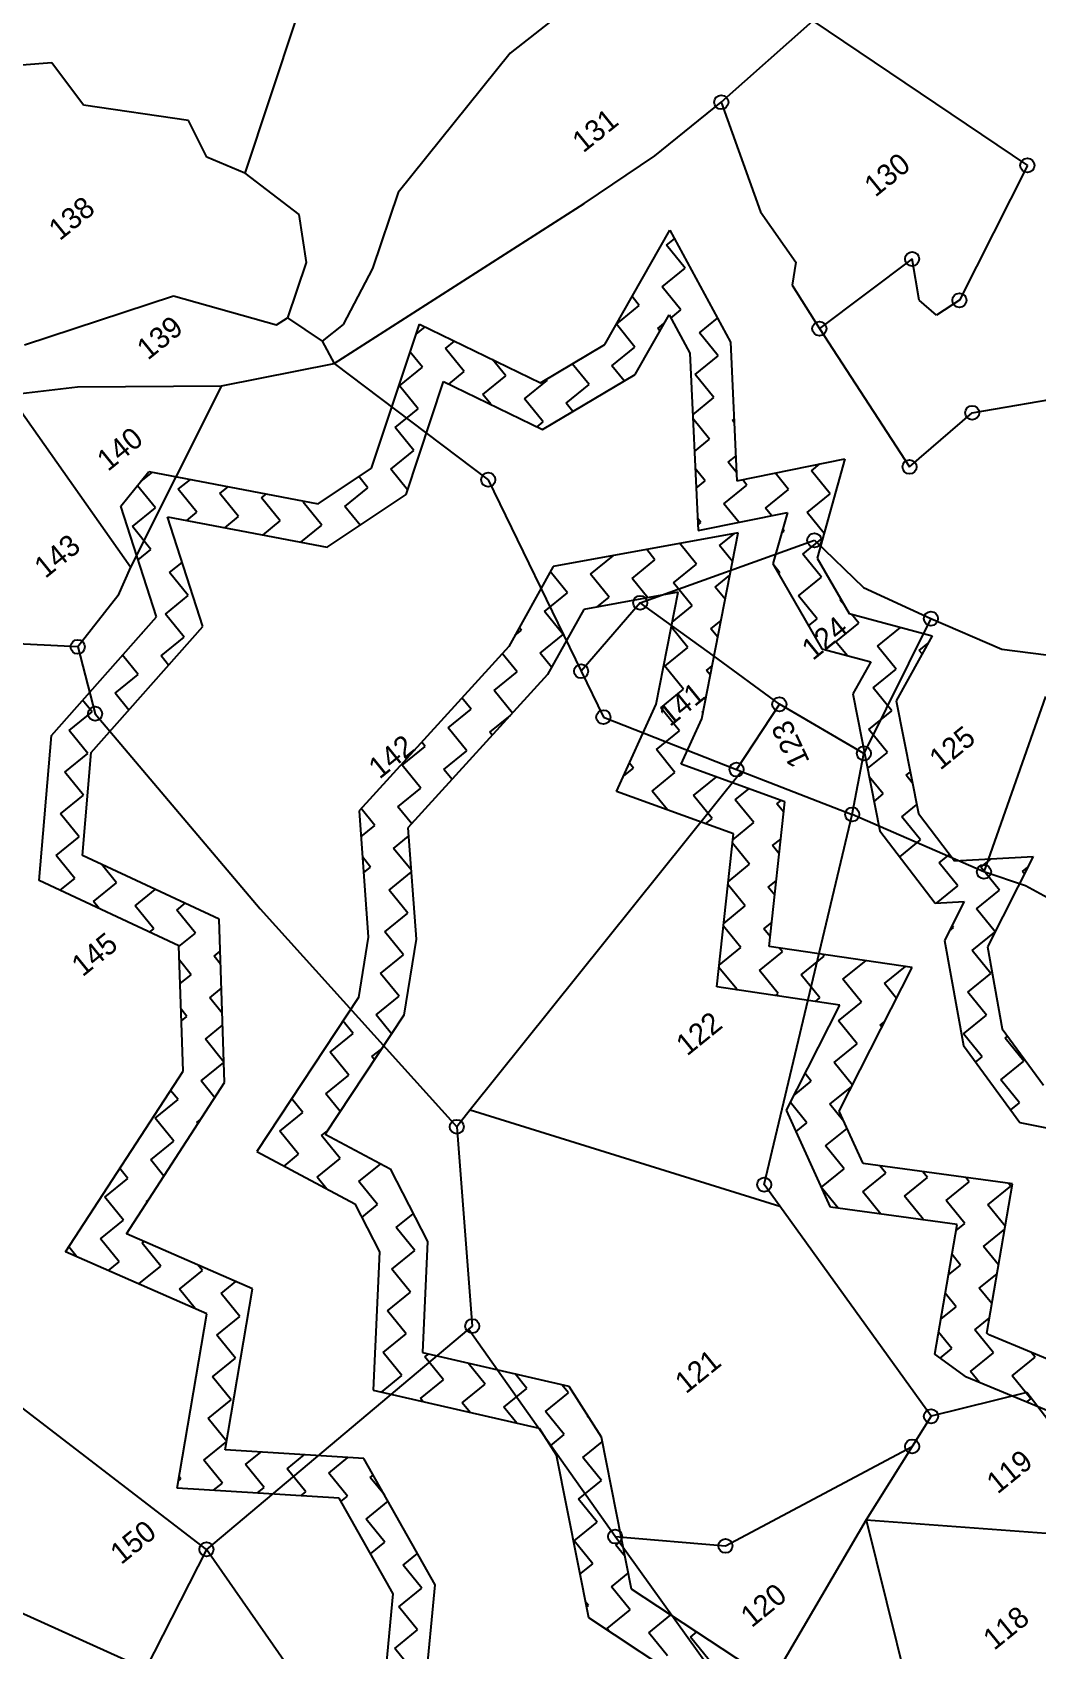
# Model space of a CAD drawing. Header units: metres. Extents: x 309685 to 314009, y 1915455 to 1919798.
# Drawn here: x 312129 to 312480, y 1918088 to 1918654 of the extents above; entities that cross this region are included whole.
import ezdxf

# ---------------------------------------------------------------- set-up
doc = ezdxf.new("R2010")
doc.units = ezdxf.units.M
for name, color, linetype in [('POLY_HATCH', 12, 'Continuous'), ('POLY_PARCEL', 6, 'Continuous'), ('POLY_ROAD', 30, 'Continuous'), ('TEXT_PARCEL', 7, 'Continuous')]:
    doc.layers.add(name, color=color, linetype=linetype)
doc.styles.add('TEXT_MAP', font='')
doc.styles.get('TEXT_MAP').set_extended_font_data('Kruti Dev 050')

msp = doc.modelspace()

# ---------------------------------------------------------------- linework, layer by layer
for centre in [(312370, 1918629.74), (312477.1, 1918607.65), (312436.77, 1918574.91), (312453.31, 1918560.46), (312404.3, 1918550.53), (312457.78, 1918521.09), (312435.86, 1918502.19), (312288.45, 1918497.7), (312402.56, 1918476.49), (312341.63, 1918454.65), (312443.35, 1918449.09), (312144.79, 1918439.23), (312320.93, 1918430.7), (312150.87, 1918415.84), (312328.72, 1918414.63), (312390.3, 1918419.12), (312419.9, 1918401.96), (312375.34, 1918396.3), (312415.82, 1918380.6), (312461.9, 1918360.54), (312277.42, 1918271.32), (312385, 1918251.1), (312282.85, 1918201.6), (312443.39, 1918170.06), (312436.78, 1918159.5), (312332.84, 1918128), (312189.83, 1918123.5), (312371.46, 1918124.74)]:
    msp.add_circle(centre, 2.47)
at = {"layer": 'POLY_HATCH'}
for p, q in [((312329.23, 1918544.96), (312352.02, 1918585.03)), ((312352.02, 1918585.03), (312373.22, 1918545.86)), ((312247.6, 1918501.77), (312264.35, 1918552.07)), ((312264.35, 1918552.07), (312306.73, 1918531.61)), ((312339.85, 1918534.54), (312351.71, 1918555.39)), ((312351.71, 1918555.39), (312359, 1918541.91)), ((312306.73, 1918531.61), (312329.23, 1918544.96)), ((312359, 1918541.91), (312361.87, 1918479.95)), ((312373.22, 1918545.86), (312375.46, 1918497.35)), ((312259.68, 1918492.56), (312272.82, 1918532.01)), ((312272.82, 1918532.01), (312307.43, 1918515.31)), ((312307.43, 1918515.31), (312339.85, 1918534.54)), ((312228.94, 1918489.27), (312247.6, 1918501.77)), ((312375.46, 1918497.35), (312413.25, 1918504.95)), ((312413.25, 1918504.95), (312403.56, 1918470.21)), ((312159.89, 1918488.45), (312169.73, 1918500.6)), ((312169.73, 1918500.6), (312228.94, 1918489.27)), ((312232.04, 1918474.04), (312259.68, 1918492.56)), ((312172.35, 1918449.76), (312159.89, 1918488.45)), ((312188.55, 1918446.38), (312176.19, 1918484.73)), ((312176.19, 1918484.73), (312232.04, 1918474.04)), ((312361.87, 1918479.95), (312393.1, 1918486.23)), ((312393.1, 1918486.23), (312388.08, 1918468.26)), ((312375.89, 1918479.06), (312311.11, 1918467.29)), ((312363.2, 1918414.08), (312375.89, 1918479.06)), ((312311.11, 1918467.29), (312295.61, 1918439.36)), ((312388.08, 1918468.26), (312405.22, 1918438.54)), ((312403.56, 1918470.21), (312414.7, 1918450.88)), ((312354.87, 1918458.31), (312321.85, 1918452.31)), ((312347.23, 1918419.18), (312354.87, 1918458.31)), ((312321.85, 1918452.31), (312309.23, 1918429.58)), ((312414.7, 1918450.88), (312443.77, 1918443.08)), ((312135.61, 1918408.21), (312172.35, 1918449.76)), ((312149.54, 1918402.25), (312188.55, 1918446.38)), ((312295.61, 1918439.36), (312243.23, 1918381.83)), ((312443.77, 1918443.08), (312431.16, 1918420.35)), ((312405.22, 1918438.54), (312422.27, 1918433.96)), ((312422.27, 1918433.96), (312416.03, 1918422.73)), ((312309.23, 1918429.58), (312260.35, 1918375.9)), ((312416.03, 1918422.73), (312425.49, 1918374.81)), ((312333.37, 1918388.64), (312347.23, 1918419.18)), ((312431.16, 1918420.35), (312438.94, 1918380.89)), ((312355.97, 1918398.14), (312363.2, 1918414.08)), ((312131.35, 1918357.45), (312135.61, 1918408.21)), ((312146.52, 1918366.23), (312149.54, 1918402.25)), ((312392.21, 1918384.95), (312355.97, 1918398.14)), ((312374.25, 1918373.77), (312333.37, 1918388.64)), ((312386.73, 1918334.39), (312392.21, 1918384.95)), ((312243.23, 1918381.83), (312246.43, 1918337.67)), ((312438.94, 1918380.89), (312451.63, 1918364.32)), ((312260.35, 1918375.9), (312263.18, 1918336.95)), ((312368.44, 1918320.24), (312374.25, 1918373.77)), ((312425.49, 1918374.81), (312444.85, 1918349.54)), ((312194.25, 1918343.95), (312146.52, 1918366.23)), ((312451.63, 1918364.32), (312479.17, 1918365.87)), ((312479.17, 1918365.87), (312463.13, 1918334.3)), ((312180.18, 1918334.65), (312131.35, 1918357.45)), ((312444.85, 1918349.54), (312455.03, 1918350.11)), ((312455.03, 1918350.11), (312448.12, 1918336.51)), ((312196.18, 1918286.78), (312194.25, 1918343.95)), ((312246.43, 1918337.67), (312243.07, 1918316.61)), ((312263.18, 1918336.95), (312258.95, 1918310.43)), ((312181.66, 1918290.82), (312180.18, 1918334.65)), ((312436.81, 1918327.03), (312386.73, 1918334.39)), ((312448.12, 1918336.51), (312454.71, 1918299.73)), ((312463.13, 1918334.3), (312468.27, 1918305.56)), ((312411.27, 1918276.79), (312436.81, 1918327.03)), ((312411.46, 1918313.92), (312368.44, 1918320.24)), ((312243.07, 1918316.61), (312207.41, 1918262.7)), ((312258.95, 1918310.43), (312231.39, 1918268.76)), ((312392.78, 1918277.19), (312411.46, 1918313.92)), ((312468.27, 1918305.56), (312482.73, 1918285.88)), ((312454.71, 1918299.73), (312474.44, 1918272.88)), ((312140.56, 1918227.56), (312181.66, 1918290.82)), ((312161.85, 1918233.94), (312196.18, 1918286.78)), ((312408.25, 1918243.2), (312392.78, 1918277.19)), ((312419.6, 1918258.47), (312411.27, 1918276.79)), ((312474.44, 1918272.88), (312487.88, 1918270.19)), ((312231.39, 1918268.76), (312254.15, 1918256.59)), ((312207.41, 1918262.7), (312241.71, 1918244.36)), ((312471.92, 1918251.34), (312419.6, 1918258.47)), ((312254.15, 1918256.59), (312267.18, 1918231.22)), ((312462.86, 1918199.18), (312471.92, 1918251.34)), ((312241.71, 1918244.36), (312250.34, 1918227.55)), ((312452.55, 1918237.17), (312408.25, 1918243.2)), ((312444.68, 1918191.8), (312452.55, 1918237.17)), ((312205.98, 1918214.63), (312161.85, 1918233.94)), ((312267.18, 1918231.22), (312265.41, 1918192.32)), ((312189.92, 1918205.96), (312140.56, 1918227.56)), ((312250.34, 1918227.55), (312248.14, 1918179.2)), ((312196.42, 1918158.32), (312205.98, 1918214.63)), ((312179.58, 1918144.96), (312189.92, 1918205.96)), ((312463.95, 1918198.39), (312462.86, 1918199.18)), ((312502.72, 1918182.28), (312463.95, 1918198.39)), ((312265.41, 1918192.32), (312316.64, 1918180.56)), ((312455.75, 1918183.76), (312444.68, 1918191.8)), ((312248.14, 1918179.2), (312306.28, 1918165.85)), ((312316.64, 1918180.56), (312327.96, 1918162.88)), ((312491.2, 1918169.03), (312455.75, 1918183.76)), ((312306.28, 1918165.85), (312312.23, 1918156.55)), ((312327.96, 1918162.88), (312338.5, 1918109.76)), ((312244.96, 1918155.28), (312196.42, 1918158.32)), ((312312.23, 1918156.55), (312323.52, 1918099.7)), ((312269.86, 1918111.05), (312244.96, 1918155.28)), ((312236.26, 1918141.42), (312179.58, 1918144.96)), ((312255.12, 1918107.91), (312236.26, 1918141.42)), ((312264.28, 1918051.63), (312269.86, 1918111.05)), ((312249.63, 1918049.34), (312255.12, 1918107.91)), ((312338.5, 1918109.76), (312379.36, 1918082.77)), ((312323.52, 1918099.7), (312367.31, 1918070.77))]:
    msp.add_line(p, q, dxfattribs=at)
at = {"layer": 'POLY_HATCH', "linetype": 'Continuous'}
for p, q in [((312350.85, 1918579.71), (312353.66, 1918581.99)), ((312357.38, 1918571.67), (312350.85, 1918579.71)), ((312349.34, 1918565.14), (312357.38, 1918571.67)), ((312355.87, 1918557.1), (312349.34, 1918565.14)), ((312333.31, 1918552.13), (312341.3, 1918558.61)), ((312341.3, 1918558.61), (312338.77, 1918561.73)), ((312339.78, 1918544.04), (312333.27, 1918552.06)), ((312347.83, 1918550.57), (312349.94, 1918552.29)), ((312352.34, 1918554.23), (312355.87, 1918557.1)), ((312362.4, 1918549.06), (312368.71, 1918554.18)), ((312263.18, 1918548.56), (312266.33, 1918551.12)), ((312273.46, 1918543.57), (312276.63, 1918546.14)), ((312348.5, 1918549.75), (312347.83, 1918550.57)), ((312368.92, 1918541.02), (312362.4, 1918549.06)), ((312265.42, 1918537.04), (312261.11, 1918542.35)), ((312279.99, 1918535.52), (312273.46, 1918543.57)), ((312331.74, 1918537.51), (312339.78, 1918544.04)), ((312360.88, 1918534.49), (312368.92, 1918541.02)), ((312257.38, 1918530.51), (312265.42, 1918537.04)), ((312274.61, 1918531.15), (312279.99, 1918535.52)), ((312294.56, 1918534.01), (312289.92, 1918539.72)), ((312323.7, 1918530.99), (312317.84, 1918538.2)), ((312336.01, 1918532.26), (312331.74, 1918537.51)), ((312263.91, 1918522.47), (312257.38, 1918530.51)), ((312286.52, 1918527.48), (312294.56, 1918534.01)), ((312301.09, 1918525.97), (312309.13, 1918532.5)), ((312309.13, 1918532.5), (312308.84, 1918532.86)), ((312315.66, 1918524.46), (312323.7, 1918530.99)), ((312367.41, 1918526.45), (312360.88, 1918534.49)), ((312289.3, 1918524.06), (312286.52, 1918527.48)), ((312307.62, 1918517.93), (312301.09, 1918525.97)), ((312318, 1918521.58), (312315.66, 1918524.46)), ((312360, 1918520.43), (312367.41, 1918526.45)), ((312255.87, 1918515.94), (312263.91, 1918522.47)), ((312305.52, 1918516.23), (312307.62, 1918517.93)), ((312365.9, 1918511.88), (312360.06, 1918519.07)), ((312373.94, 1918518.4), (312374.47, 1918518.83)), ((312374.52, 1918517.69), (312373.94, 1918518.4)), ((312262.39, 1918507.9), (312255.87, 1918515.94)), ((312254.35, 1918501.37), (312262.39, 1918507.9)), ((312360.59, 1918507.57), (312365.9, 1918511.88)), ((312260.21, 1918494.15), (312254.35, 1918501.37)), ((312364.39, 1918497.31), (312360.87, 1918501.64)), ((312372.43, 1918503.83), (312375.06, 1918505.97)), ((312375.33, 1918500.26), (312372.43, 1918503.83)), ((312401.57, 1918500.81), (312404.5, 1918503.19)), ((312171.95, 1918487.84), (312165.66, 1918495.58)), ((312166.82, 1918497.01), (312170.95, 1918500.37)), ((312179.99, 1918494.36), (312184.25, 1918497.82)), ((312194.56, 1918492.85), (312197.55, 1918495.28)), ((312246.31, 1918494.84), (312243.12, 1918498.77)), ((312361.19, 1918494.71), (312364.39, 1918497.31)), ((312370.91, 1918489.26), (312378.96, 1918495.79)), ((312378.96, 1918495.79), (312377.38, 1918497.74)), ((312393.53, 1918494.28), (312388.85, 1918500.04)), ((312408.1, 1918492.77), (312401.57, 1918500.81)), ((312186.52, 1918486.32), (312179.99, 1918494.36)), ((312201.09, 1918484.81), (312194.56, 1918492.85)), ((312209.13, 1918491.34), (312210.85, 1918492.73)), ((312215.66, 1918483.3), (312209.13, 1918491.34)), ((312223.7, 1918489.82), (312224.15, 1918490.19)), ((312230.23, 1918481.78), (312223.7, 1918489.82)), ((312238.27, 1918488.31), (312246.31, 1918494.84)), ((312385.48, 1918487.75), (312393.53, 1918494.28)), ((312400.05, 1918486.24), (312408.1, 1918492.77)), ((312163.91, 1918481.31), (312171.95, 1918487.84)), ((312182.96, 1918483.43), (312186.52, 1918486.32)), ((312196.26, 1918480.89), (312201.09, 1918484.81)), ((312243.58, 1918481.77), (312238.27, 1918488.31)), ((312362.87, 1918482.74), (312361.67, 1918484.21)), ((312376.14, 1918482.82), (312370.91, 1918489.26)), ((312387.61, 1918485.13), (312385.48, 1918487.75)), ((312405.99, 1918478.93), (312400.05, 1918486.24)), ((312170.43, 1918473.26), (312163.91, 1918481.31)), ((312209.56, 1918478.34), (312215.66, 1918483.3)), ((312222.85, 1918475.8), (312230.23, 1918481.78)), ((312361.78, 1918481.85), (312362.87, 1918482.74)), ((312369.4, 1918474.69), (312374.45, 1918478.79)), ((312391.06, 1918478.94), (312392.01, 1918479.71)), ((312392.01, 1918479.71), (312391.47, 1918480.38)), ((312165.95, 1918469.63), (312170.43, 1918473.26)), ((312346.79, 1918469.68), (312343.89, 1918473.24)), ((312361.36, 1918468.17), (312355.52, 1918475.36)), ((312373.95, 1918469.1), (312369.4, 1918474.69)), ((312398.54, 1918471.67), (312405.55, 1918477.36)), ((312176.96, 1918465.22), (312181.33, 1918468.77)), ((312324.18, 1918464.66), (312332.11, 1918471.1)), ((312338.75, 1918463.15), (312346.79, 1918469.68)), ((312353.32, 1918461.64), (312361.36, 1918468.17)), ((312390.5, 1918465.14), (312388.38, 1918467.76)), ((312405.07, 1918463.63), (312398.54, 1918471.67)), ((312183.49, 1918457.18), (312176.96, 1918465.22)), ((312316.14, 1918458.13), (312310.13, 1918465.53)), ((312330.71, 1918456.62), (312324.18, 1918464.66)), ((312344.24, 1918456.38), (312338.75, 1918463.15)), ((312359.85, 1918453.6), (312353.32, 1918461.64)), ((312367.89, 1918460.12), (312373, 1918464.28)), ((312390.08, 1918464.8), (312390.5, 1918465.14)), ((312397.03, 1918457.1), (312405.07, 1918463.63)), ((312175.45, 1918450.65), (312183.49, 1918457.18)), ((312308.09, 1918451.61), (312316.14, 1918458.13)), ((312326.42, 1918453.14), (312330.71, 1918456.62)), ((312371.36, 1918455.85), (312367.89, 1918460.12)), ((312403.56, 1918449.06), (312397.03, 1918457.1)), ((312411.6, 1918455.58), (312411.87, 1918455.8)), ((312181.98, 1918442.61), (312175.45, 1918450.65)), ((312314.62, 1918443.56), (312308.09, 1918451.61)), ((312352.84, 1918447.9), (312359.85, 1918453.6)), ((312412.96, 1918453.91), (312411.6, 1918455.58)), ((312418.13, 1918447.54), (312415.61, 1918450.64)), ((312297.74, 1918443.2), (312300.05, 1918445.08)), ((312300.05, 1918445.08), (312299.3, 1918446.01)), ((312358.33, 1918439.03), (312352.5, 1918446.21)), ((312366.37, 1918445.55), (312369.91, 1918448.42)), ((312368.77, 1918442.6), (312366.37, 1918445.55)), ((312400.56, 1918446.62), (312403.56, 1918449.06)), ((312410.09, 1918441.01), (312418.13, 1918447.54)), ((312424.66, 1918439.5), (312432.7, 1918446.03)), ((312432.7, 1918446.03), (312432.67, 1918446.06)), ((312167.27, 1918444.01), (312167.41, 1918444.12)), ((312167.41, 1918444.12), (312167.39, 1918444.15)), ((312173.94, 1918436.08), (312181.98, 1918442.61)), ((312306.58, 1918437.04), (312314.62, 1918443.56)), ((312350.29, 1918432.5), (312358.33, 1918439.03)), ((312414.01, 1918436.18), (312410.09, 1918441.01)), ((312431.18, 1918431.46), (312424.66, 1918439.5)), ((312439.23, 1918437.99), (312442.36, 1918440.53)), ((312165.89, 1918429.55), (312160.43, 1918436.28)), ((312176.58, 1918432.83), (312173.94, 1918436.08)), ((312298.54, 1918430.51), (312293.36, 1918436.89)), ((312310.61, 1918432.07), (312306.58, 1918437.04)), ((312440.25, 1918436.73), (312439.23, 1918437.99)), ((312157.85, 1918423.03), (312165.89, 1918429.55)), ((312290.5, 1918423.98), (312298.54, 1918430.51)), ((312356.82, 1918424.46), (312350.29, 1918432.5)), ((312364.86, 1918430.98), (312366.81, 1918432.57)), ((312366.18, 1918429.36), (312364.86, 1918430.98)), ((312423.14, 1918424.93), (312431.18, 1918431.46)), ((312162.67, 1918417.1), (312157.85, 1918423.03)), ((312296.92, 1918416.07), (312290.5, 1918423.98)), ((312348.78, 1918417.93), (312356.82, 1918424.46)), ((312429.67, 1918416.89), (312423.14, 1918424.93)), ((312141.77, 1918409.97), (312149.81, 1918416.5)), ((312149.81, 1918416.5), (312146.52, 1918420.55)), ((312274.41, 1918410.92), (312282.46, 1918417.45)), ((312282.46, 1918417.45), (312279.25, 1918421.4)), ((312355.31, 1918409.88), (312348.78, 1918417.93)), ((312363.35, 1918416.41), (312363.71, 1918416.71)), ((312363.6, 1918416.11), (312363.35, 1918416.41)), ((312421.63, 1918410.36), (312429.67, 1918416.89)), ((312280.94, 1918402.88), (312274.41, 1918410.92)), ((312288.98, 1918409.41), (312296.18, 1918415.25)), ((312428.16, 1918402.32), (312421.63, 1918410.36)), ((312148.3, 1918401.93), (312141.77, 1918409.97)), ((312266.37, 1918404.39), (312265.15, 1918405.9)), ((312289.87, 1918408.32), (312288.98, 1918409.41)), ((312347.27, 1918403.36), (312355.31, 1918409.88)), ((312140.26, 1918395.4), (312148.3, 1918401.93)), ((312258.33, 1918397.86), (312266.37, 1918404.39)), ((312272.9, 1918396.35), (312280.94, 1918402.88)), ((312353.79, 1918395.31), (312347.27, 1918403.36)), ((312421.18, 1918396.65), (312428.16, 1918402.32)), ((312146.79, 1918387.36), (312140.26, 1918395.4)), ((312264.86, 1918389.82), (312258.33, 1918397.86)), ((312275.76, 1918392.83), (312272.9, 1918396.35)), ((312335.84, 1918394.08), (312339.22, 1918396.83)), ((312339.22, 1918396.83), (312337.85, 1918398.52)), ((312345.75, 1918388.79), (312353.79, 1918395.31)), ((312360.32, 1918387.27), (312368.22, 1918393.68)), ((312426.64, 1918387.75), (312421.74, 1918393.79)), ((312434.69, 1918394.28), (312436.08, 1918395.41)), ((312436.82, 1918391.65), (312434.69, 1918394.28)), ((312256.82, 1918383.29), (312264.86, 1918389.82)), ((312351.11, 1918382.19), (312345.75, 1918388.79)), ((312374.89, 1918385.76), (312379.57, 1918389.55)), ((312423.45, 1918385.15), (312426.64, 1918387.75)), ((312138.74, 1918380.83), (312146.79, 1918387.36)), ((312248.78, 1918376.77), (312243.99, 1918382.67)), ((312261.66, 1918377.33), (312256.82, 1918383.29)), ((312366.85, 1918379.23), (312360.32, 1918387.27)), ((312381.42, 1918377.72), (312374.89, 1918385.76)), ((312389.46, 1918384.25), (312390.91, 1918385.43)), ((312391.82, 1918381.34), (312389.46, 1918384.25)), ((312433.17, 1918379.71), (312438.35, 1918383.91)), ((312145.27, 1918372.79), (312138.74, 1918380.83)), ((312243.88, 1918372.79), (312248.78, 1918376.77)), ((312364.49, 1918377.32), (312366.85, 1918379.23)), ((312374.02, 1918371.71), (312381.42, 1918377.72)), ((312439.7, 1918371.67), (312433.17, 1918379.71)), ((312137.23, 1918366.26), (312145.27, 1918372.79)), ((312255.31, 1918368.72), (312260.57, 1918372.99)), ((312387.95, 1918369.68), (312390.81, 1918372)), ((312432.42, 1918365.76), (312439.7, 1918371.67)), ((312143.76, 1918358.22), (312137.23, 1918366.26)), ((312247.26, 1918362.2), (312244.39, 1918365.73)), ((312261.42, 1918361.19), (312255.31, 1918368.72)), ((312379.91, 1918363.15), (312373.9, 1918370.55)), ((312390.25, 1918366.85), (312387.95, 1918369.68)), ((312446.23, 1918363.62), (312449.89, 1918366.6)), ((312158.33, 1918356.7), (312153.08, 1918363.17)), ((312244.8, 1918360.19), (312247.26, 1918362.2)), ((312253.79, 1918354.15), (312261.48, 1918360.4)), ((312372.44, 1918357.08), (312379.91, 1918363.15)), ((312452.76, 1918355.58), (312446.23, 1918363.62)), ((312460.8, 1918362.11), (312464.41, 1918365.04)), ((312467.33, 1918354.07), (312460.8, 1918362.11)), ((312475.37, 1918360.6), (312477.29, 1918362.15)), ((312476.06, 1918359.75), (312475.37, 1918360.6)), ((312138.63, 1918354.05), (312143.76, 1918358.22)), ((312150.29, 1918350.17), (312158.33, 1918356.7)), ((312164.86, 1918348.66), (312171.9, 1918354.38)), ((312260.32, 1918346.11), (312253.79, 1918354.15)), ((312378.4, 1918348.58), (312372.33, 1918356.05)), ((312386.44, 1918355.11), (312389.22, 1918357.37)), ((312388.68, 1918352.35), (312386.44, 1918355.11)), ((312445.35, 1918349.57), (312452.76, 1918355.58)), ((312459.29, 1918347.54), (312467.33, 1918354.07)), ((312152.34, 1918347.65), (312150.29, 1918350.17)), ((312171.39, 1918340.62), (312164.86, 1918348.66)), ((312179.43, 1918347.15), (312182.34, 1918349.51)), ((312370.85, 1918342.45), (312378.4, 1918348.58)), ((312185.96, 1918339.11), (312179.43, 1918347.15)), ((312245.75, 1918347.63), (312245.7, 1918347.68)), ((312245.71, 1918347.59), (312245.75, 1918347.63)), ((312252.28, 1918339.58), (312260.32, 1918346.11)), ((312384.92, 1918340.54), (312387.63, 1918342.74)), ((312465.79, 1918339.53), (312459.29, 1918347.54)), ((312169.93, 1918339.43), (312171.39, 1918340.62)), ((312180.18, 1918334.42), (312185.96, 1918339.11)), ((312258.81, 1918331.54), (312252.28, 1918339.58)), ((312376.88, 1918334.01), (312370.75, 1918341.56)), ((312387.1, 1918337.85), (312384.92, 1918340.54)), ((312449.82, 1918339.86), (312451.25, 1918341.01)), ((312451.25, 1918341.01), (312450.73, 1918341.65)), ((312457.77, 1918332.97), (312465.74, 1918339.44)), ((312192.49, 1918331.07), (312194.62, 1918332.8)), ((312250.77, 1918325.01), (312258.81, 1918331.54)), ((312369.26, 1918327.82), (312376.88, 1918334.01)), ((312383.41, 1918325.97), (312391.45, 1918332.49)), ((312391.45, 1918332.49), (312390.34, 1918333.86)), ((312406.02, 1918330.98), (312405.49, 1918331.63)), ((312464.3, 1918324.93), (312457.77, 1918332.97)), ((312184.44, 1918324.54), (312180.35, 1918329.58)), ((312194.78, 1918328.24), (312192.49, 1918331.07)), ((312375.37, 1918319.44), (312369.18, 1918327.06)), ((312389.94, 1918317.92), (312383.41, 1918325.97)), ((312397.98, 1918324.45), (312406.02, 1918330.98)), ((312412.55, 1918322.94), (312420.54, 1918329.42)), ((312427.12, 1918321.43), (312434.45, 1918327.38)), ((312180.62, 1918321.43), (312184.44, 1918324.54)), ((312257.29, 1918316.97), (312250.77, 1918325.01)), ((312404.51, 1918316.41), (312397.98, 1918324.45)), ((312419.08, 1918314.9), (312412.55, 1918322.94)), ((312431.33, 1918316.25), (312427.12, 1918321.43)), ((312456.26, 1918318.4), (312464.3, 1918324.93)), ((312190.97, 1918316.5), (312195.06, 1918319.82)), ((312195.36, 1918311.09), (312190.97, 1918316.5)), ((312249.25, 1918310.44), (312257.29, 1918316.97)), ((312375.15, 1918319.26), (312375.37, 1918319.44)), ((312389.06, 1918317.21), (312389.94, 1918317.92)), ((312402.98, 1918315.17), (312404.51, 1918316.41)), ((312411.04, 1918308.37), (312419.08, 1918314.9)), ((312462.79, 1918310.36), (312456.26, 1918318.4)), ((312182.93, 1918309.97), (312180.93, 1918312.44)), ((312181.06, 1918308.45), (312182.93, 1918309.97)), ((312254.6, 1918303.86), (312249.25, 1918310.44)), ((312454.75, 1918303.83), (312462.79, 1918310.36)), ((312189.46, 1918301.93), (312195.5, 1918306.83)), ((312233.17, 1918297.39), (312241.21, 1918303.91)), ((312241.21, 1918303.91), (312237.61, 1918308.36)), ((312417.57, 1918300.33), (312411.04, 1918308.37)), ((312425.61, 1918306.86), (312427.22, 1918308.17)), ((312426.19, 1918306.14), (312425.61, 1918306.86)), ((312461.28, 1918295.79), (312454.75, 1918303.83)), ((312469.32, 1918302.32), (312470.15, 1918303)), ((312195.94, 1918293.95), (312189.46, 1918301.93)), ((312239.7, 1918289.34), (312233.17, 1918297.39)), ((312247.74, 1918295.87), (312251.15, 1918298.64)), ((312409.53, 1918293.8), (312417.57, 1918300.33)), ((312475.85, 1918294.28), (312469.32, 1918302.32)), ((312187.95, 1918287.36), (312195.94, 1918293.84)), ((312248.61, 1918294.8), (312247.74, 1918295.87)), ((312415.91, 1918285.93), (312409.53, 1918293.8)), ((312458.98, 1918293.92), (312461.28, 1918295.79)), ((312467.81, 1918287.75), (312475.85, 1918294.28)), ((312192.73, 1918281.47), (312187.95, 1918287.36)), ((312231.66, 1918282.82), (312239.7, 1918289.34)), ((312395.4, 1918282.33), (312401.48, 1918287.27)), ((312401.48, 1918287.27), (312399.29, 1918289.98)), ((312474.33, 1918279.71), (312467.81, 1918287.75)), ((312171.86, 1918274.3), (312179.9, 1918280.83)), ((312179.9, 1918280.83), (312177.27, 1918284.07)), ((312223.62, 1918276.29), (312219.64, 1918281.19)), ((312236.63, 1918276.69), (312231.66, 1918282.82)), ((312408.01, 1918279.23), (312415.67, 1918285.44)), ((312215.57, 1918269.76), (312223.62, 1918276.29)), ((312399.97, 1918272.7), (312394.15, 1918279.87)), ((312412.89, 1918273.22), (312408.01, 1918279.23)), ((312471.26, 1918277.21), (312474.33, 1918279.71)), ((312178.39, 1918266.26), (312171.86, 1918274.3)), ((312186.43, 1918272.78), (312187.81, 1918273.9)), ((312186.8, 1918272.34), (312186.43, 1918272.78)), ((312222.1, 1918261.72), (312215.57, 1918269.76)), ((312230.14, 1918268.25), (312232.1, 1918269.83)), ((312396.21, 1918269.65), (312399.97, 1918272.7)), ((312406.5, 1918264.66), (312414.01, 1918270.76)), ((312170.35, 1918259.73), (312178.39, 1918266.26)), ((312236.67, 1918260.2), (312230.14, 1918268.25)), ((312413.03, 1918256.62), (312406.5, 1918264.66)), ((312174.93, 1918254.08), (312170.35, 1918259.73)), ((312217, 1918257.57), (312222.1, 1918261.72)), ((312228.63, 1918253.68), (312236.67, 1918260.2)), ((312243.2, 1918252.16), (312250.84, 1918258.36)), ((312427.6, 1918255.11), (312425.52, 1918257.66)), ((312154.27, 1918246.67), (312162.31, 1918253.2)), ((312162.31, 1918253.2), (312159.48, 1918256.69)), ((312231.96, 1918249.57), (312228.63, 1918253.68)), ((312249.73, 1918244.12), (312243.2, 1918252.16)), ((312405.08, 1918250.17), (312413.03, 1918256.62)), ((312419.56, 1918248.58), (312427.6, 1918255.11)), ((312434.13, 1918247.06), (312442.17, 1918253.59)), ((312442.17, 1918253.59), (312440.52, 1918255.62)), ((312448.7, 1918245.55), (312456.74, 1918252.08)), ((312456.74, 1918252.08), (312455.52, 1918253.58)), ((312160.8, 1918238.63), (312154.27, 1918246.67)), ((312410.86, 1918242.85), (312405.28, 1918249.72)), ((312425.86, 1918240.81), (312419.56, 1918248.58)), ((312440.65, 1918239.02), (312434.13, 1918247.06)), ((312463.27, 1918244.04), (312471.31, 1918250.57)), ((312471.31, 1918250.57), (312470.52, 1918251.53)), ((312168.84, 1918245.16), (312169.47, 1918245.67)), ((312169, 1918244.95), (312168.84, 1918245.16)), ((312244.16, 1918239.6), (312249.73, 1918244.12)), ((312256.26, 1918236.08), (312262.2, 1918240.91)), ((312455.23, 1918237.51), (312448.7, 1918245.55)), ((312469.35, 1918236.54), (312463.27, 1918244.04)), ((312152.75, 1918232.1), (312160.8, 1918238.63)), ((312262.79, 1918228.04), (312256.26, 1918236.08)), ((312440.41, 1918238.82), (312440.65, 1918239.02)), ((312452.18, 1918235.04), (312455.23, 1918237.51)), ((312461.75, 1918229.47), (312469.17, 1918235.49)), ((312159.28, 1918224.06), (312152.75, 1918232.1)), ((312167.32, 1918230.59), (312168.09, 1918231.21)), ((312173.85, 1918222.55), (312167.32, 1918230.59)), ((312467, 1918223), (312461.75, 1918229.47)), ((312144.49, 1918225.84), (312141.69, 1918229.3)), ((312155.53, 1918221.01), (312159.28, 1918224.06)), ((312254.75, 1918221.51), (312262.79, 1918228.04)), ((312453.71, 1918222.94), (312450.72, 1918226.62)), ((312166.21, 1918216.34), (312173.85, 1918222.55)), ((312180.38, 1918214.5), (312188.42, 1918221.03)), ((312188.42, 1918221.03), (312186.81, 1918223.02)), ((312261.27, 1918213.47), (312254.75, 1918221.51)), ((312449.49, 1918219.51), (312453.71, 1918222.94)), ((312460.24, 1918214.9), (312466.47, 1918219.95)), ((312185.88, 1918207.73), (312180.38, 1918214.5)), ((312194.95, 1918212.99), (312200.13, 1918217.19)), ((312201.48, 1918204.95), (312194.95, 1918212.99)), ((312253.23, 1918206.94), (312261.27, 1918213.47)), ((312452.2, 1918208.37), (312448.37, 1918213.08)), ((312464.65, 1918209.47), (312460.24, 1918214.9)), ((312259.76, 1918198.9), (312253.23, 1918206.94)), ((312446.79, 1918203.98), (312452.2, 1918208.37)), ((312193.44, 1918198.42), (312201.48, 1918204.95)), ((312458.73, 1918200.33), (312463.77, 1918204.42)), ((312199.97, 1918190.38), (312193.44, 1918198.42)), ((312251.72, 1918192.37), (312259.76, 1918198.9)), ((312450.69, 1918193.8), (312446.02, 1918199.54)), ((312465.26, 1918192.29), (312458.73, 1918200.33)), ((312191.93, 1918183.85), (312199.97, 1918190.38)), ((312258.25, 1918184.33), (312251.72, 1918192.37)), ((312266.29, 1918190.86), (312267.5, 1918191.84)), ((312272.82, 1918182.81), (312266.29, 1918190.86)), ((312446.55, 1918190.44), (312450.69, 1918193.8)), ((312457.21, 1918185.76), (312465.26, 1918192.29)), ((312471.78, 1918184.24), (312479.83, 1918190.77)), ((312479.83, 1918190.77), (312478.57, 1918192.31)), ((312251.1, 1918178.52), (312258.25, 1918184.33)), ((312287.39, 1918181.3), (312281.43, 1918188.65)), ((312301.96, 1918179.79), (312297.82, 1918184.88)), ((312460.4, 1918181.83), (312457.21, 1918185.76)), ((312478.31, 1918176.2), (312471.78, 1918184.24)), ((312198.45, 1918175.81), (312191.93, 1918183.85)), ((312264.78, 1918176.29), (312272.82, 1918182.81)), ((312279.35, 1918174.77), (312287.39, 1918181.3)), ((312293.92, 1918173.26), (312301.96, 1918179.79)), ((312316.53, 1918178.28), (312314.22, 1918181.11)), ((312190.41, 1918169.28), (312198.45, 1918175.81)), ((312265.68, 1918175.17), (312264.78, 1918176.29)), ((312282.08, 1918171.41), (312279.35, 1918174.77)), ((312298.48, 1918167.64), (312293.92, 1918173.26)), ((312308.49, 1918171.75), (312316.53, 1918178.28)), ((312476.83, 1918175), (312478.31, 1918176.2)), ((312196.92, 1918161.26), (312190.41, 1918169.28)), ((312315.02, 1918163.71), (312308.49, 1918171.75)), ((312323.06, 1918170.23), (312323.18, 1918170.34)), ((312323.98, 1918169.1), (312323.06, 1918170.23)), ((312310.17, 1918159.77), (312315.02, 1918163.71)), ((312188.9, 1918154.71), (312196.92, 1918161.22)), ((312203.47, 1918153.2), (312208.82, 1918157.54)), ((312218.04, 1918151.68), (312224.08, 1918156.59)), ((312321.54, 1918155.66), (312328.3, 1918161.15)), ((312195.43, 1918146.67), (312188.9, 1918154.71)), ((312210, 1918145.16), (312203.47, 1918153.2)), ((312224.57, 1918143.64), (312218.04, 1918151.68)), ((312232.61, 1918150.17), (312239.33, 1918155.63)), ((312239.14, 1918142.13), (312232.61, 1918150.17)), ((312328.07, 1918147.62), (312321.54, 1918155.66)), ((312180, 1918147.49), (312180.86, 1918148.18)), ((312180.86, 1918148.18), (312180.25, 1918148.93)), ((312192.34, 1918144.16), (312195.43, 1918146.67)), ((312207.6, 1918143.21), (312210, 1918145.16)), ((312247.18, 1918148.66), (312248.21, 1918149.5)), ((312252.09, 1918142.61), (312247.18, 1918148.66)), ((312320.03, 1918141.09), (312328.07, 1918147.62)), ((312222.86, 1918142.25), (312224.57, 1918143.64)), ((312236.89, 1918140.3), (312239.14, 1918142.13)), ((312245.67, 1918134.09), (312253.37, 1918140.34)), ((312326.56, 1918133.05), (312320.03, 1918141.09)), ((312252.2, 1918126.05), (312245.67, 1918134.09)), ((312318.52, 1918126.52), (312326.56, 1918133.05)), ((312247.2, 1918121.99), (312252.2, 1918126.05)), ((312258.72, 1918118.01), (312263.68, 1918122.03)), ((312325.05, 1918118.48), (312318.52, 1918126.52)), ((312333.09, 1918125.01), (312335.14, 1918126.68)), ((312336.24, 1918121.12), (312333.09, 1918125.01)), ((312265.25, 1918109.96), (312258.72, 1918118.01)), ((312320.52, 1918114.8), (312325.05, 1918118.48)), ((312331.57, 1918110.44), (312337.42, 1918115.19)), ((312257.21, 1918103.43), (312265.25, 1918109.96)), ((312323.53, 1918103.91), (312322.4, 1918105.3)), ((312338.1, 1918102.4), (312331.57, 1918110.44)), ((312263.74, 1918095.39), (312257.21, 1918103.43)), ((312322.8, 1918103.31), (312323.53, 1918103.91)), ((312330.06, 1918095.87), (312338.1, 1918102.4)), ((312344.63, 1918094.36), (312352.34, 1918100.62)), ((312255.7, 1918088.86), (312263.74, 1918095.39)), ((312330.93, 1918094.8), (312330.06, 1918095.87)), ((312351.16, 1918086.32), (312344.63, 1918094.36)), ((312359.2, 1918092.84), (312361.4, 1918094.63)), ((312262.23, 1918080.82), (312255.7, 1918088.86)), ((312365.73, 1918084.8), (312359.2, 1918092.84))]:
    msp.add_line(p, q, dxfattribs=at)
at = {"layer": 'POLY_PARCEL'}
for p, q in [((312314.99, 1918661.72), (312296.1, 1918646.86)), ((312221.14, 1918658.65), (312203.32, 1918604.95)), ((312370, 1918629.74), (312402.05, 1918658.21)), ((312402.05, 1918658.21), (312477.1, 1918607.65)), ((312135.72, 1918643.51), (312113.4, 1918641.8)), ((312146.86, 1918628.73), (312135.72, 1918643.51)), ((312296.1, 1918646.86), (312256.96, 1918598.21)), ((312183.5, 1918623.38), (312146.86, 1918628.73)), ((312346.7, 1918610.99), (312370, 1918629.74)), ((312370, 1918629.74), (312383.75, 1918591.4)), ((312189.95, 1918610.5), (312183.5, 1918623.38)), ((312203.32, 1918604.95), (312189.95, 1918610.5)), ((312322.05, 1918594.28), (312346.7, 1918610.99)), ((312203.32, 1918604.95), (312222.14, 1918590.43)), ((312477.1, 1918607.65), (312453.31, 1918560.46)), ((312256.96, 1918598.21), (312247.99, 1918571.53)), ((312234.51, 1918538.35), (312322.05, 1918594.28)), ((312383.75, 1918591.4), (312396.12, 1918573.84)), ((312222.14, 1918590.43), (312224.71, 1918573.63)), ((312436.77, 1918574.91), (312404.3, 1918550.53)), ((312439.24, 1918560.49), (312436.77, 1918574.91)), ((312224.71, 1918573.63), (312218.25, 1918554.34)), ((312247.99, 1918571.53), (312237.67, 1918551.96)), ((312396.12, 1918573.84), (312394.83, 1918565.7)), ((312394.83, 1918565.7), (312404.3, 1918550.53)), ((312126.2, 1918544.87), (312178.36, 1918562.02)), ((312178.36, 1918562.02), (312214.29, 1918551.82)), ((312445.32, 1918555.27), (312439.24, 1918560.49)), ((312453.31, 1918560.46), (312445.32, 1918555.27)), ((312214.29, 1918551.82), (312218.25, 1918554.34)), ((312218.25, 1918554.34), (312230.36, 1918546.18)), ((312237.67, 1918551.96), (312230.36, 1918546.18)), ((312230.36, 1918546.18), (312234.51, 1918538.35)), ((312404.3, 1918550.53), (312435.86, 1918502.19)), ((312195.16, 1918530.53), (312234.51, 1918538.35)), ((312234.51, 1918538.35), (312288.45, 1918497.7)), ((312122.89, 1918527.56), (312144.76, 1918530.14)), ((312144.76, 1918530.14), (312195.16, 1918530.53)), ((312195.16, 1918530.53), (312163.22, 1918467.08)), ((312163.22, 1918467.08), (312121.99, 1918525.72)), ((312457.78, 1918521.09), (312497.16, 1918527.83)), ((312435.86, 1918502.19), (312457.78, 1918521.09)), ((312288.45, 1918497.7), (312320.93, 1918430.7)), ((312341.63, 1918454.65), (312402.56, 1918476.49)), ((312402.56, 1918476.49), (312419.79, 1918459.99)), ((312163.22, 1918467.08), (312158.87, 1918457.1)), ((312158.87, 1918457.1), (312144.79, 1918439.23)), ((312419.79, 1918459.99), (312443.35, 1918449.09)), ((312341.63, 1918454.65), (312320.93, 1918430.7)), ((312367.13, 1918436.23), (312341.63, 1918454.65)), ((312443.35, 1918449.09), (312419.9, 1918401.96)), ((312443.35, 1918449.09), (312468.12, 1918438.43)), ((312144.79, 1918439.23), (312118.86, 1918440.5)), ((312144.79, 1918439.23), (312150.87, 1918415.84)), ((312390.3, 1918419.12), (312367.13, 1918436.23)), ((312468.12, 1918438.43), (312489.12, 1918435.74)), ((312320.93, 1918430.7), (312328.72, 1918414.63)), ((312483.48, 1918421.89), (312461.9, 1918360.54)), ((312390.3, 1918419.12), (312375.34, 1918396.3)), ((312419.9, 1918401.96), (312390.3, 1918419.12)), ((312150.87, 1918415.84), (312208.59, 1918347.59)), ((312328.72, 1918414.63), (312375.34, 1918396.3)), ((312415.82, 1918380.6), (312419.9, 1918401.96)), ((312377.08, 1918395.62), (312282.13, 1918277.21)), ((312375.34, 1918396.3), (312377.08, 1918395.62)), ((312377.08, 1918395.62), (312415.82, 1918380.6)), ((312385, 1918251.1), (312415.82, 1918380.6)), ((312461.9, 1918360.54), (312415.82, 1918380.6)), ((312476.49, 1918355.64), (312461.9, 1918360.54)), ((312495.17, 1918345.4), (312476.49, 1918355.64)), ((312208.59, 1918347.59), (312277.42, 1918271.32)), ((312282.13, 1918277.21), (312277.42, 1918271.32)), ((312282.13, 1918277.21), (312390.43, 1918243.57)), ((312277.42, 1918271.32), (312282.85, 1918201.6)), ((312390.43, 1918243.57), (312385, 1918251.1)), ((312443.39, 1918170.06), (312390.43, 1918243.57)), ((312282.85, 1918201.6), (312281.57, 1918200.53)), ((312281.57, 1918200.53), (312189.83, 1918123.5)), ((312332.84, 1918128), (312281.57, 1918200.53)), ((312189.83, 1918123.5), (312114.18, 1918181.62)), ((312476.91, 1918178.37), (312443.39, 1918170.06)), ((312508.33, 1918137.29), (312476.91, 1918178.37)), ((312443.39, 1918170.06), (312436.78, 1918159.5)), ((312371.46, 1918124.74), (312436.78, 1918159.5)), ((312436.78, 1918159.5), (312420.71, 1918133.83)), ((312420.71, 1918133.83), (312378.22, 1918061.4)), ((312420.71, 1918133.83), (312506.21, 1918127.47)), ((312420.71, 1918133.83), (312434.9, 1918076.46)), ((312332.84, 1918128), (312371.46, 1918124.74)), ((312375.22, 1918068.96), (312332.84, 1918128)), ((312189.83, 1918123.5), (312168.46, 1918081.58)), ((312223.13, 1918075.74), (312189.83, 1918123.5))]:
    msp.add_line(p, q, dxfattribs=at)
at = {"layer": 'POLY_ROAD'}
msp.add_line((312168.46, 1918081.58), (312124.69, 1918101.37), dxfattribs=at)

# ---------------------------------------------------------------- texts
at = {"layer": 'TEXT_PARCEL', "style": 'TEXT_MAP'}
for s, rotation, p in [('131', 39.0714, (312321.69, 1918611.79)), ('130', 39.0714, (312423.88, 1918596.3)), ('138', 39.0714, (312138.5, 1918581.07)), ('139', 39.0714, (312169.34, 1918539.28)), ('140', 39.0714, (312155.38, 1918500.36)), ('143', 39.0714, (312133.45, 1918462.91)), ('124', 39.0714, (312402.02, 1918434.21)), ('141', 39.0714, (312352.03, 1918411.07)), ('123', 115.2245, (312401.07, 1918399.14)), ('125', 39.0714, (312446.62, 1918395.84)), ('142', 39.0714, (312250.41, 1918392.72)), ('145', 39.0714, (312146.49, 1918323.57)), ('122', 39.0714, (312358.03, 1918295.86)), ('121', 39.0714, (312357.62, 1918177.68)), ('119', 39.0714, (312466.66, 1918142.62)), ('150', 39.0714, (312160, 1918117.95)), ('120', 39.0714, (312380.61, 1918095.88)), ('118', 39.0714, (312465.47, 1918087.95))]:
    msp.add_text(s, height=7.458, rotation=rotation, dxfattribs=at).set_placement(p)

doc.saveas('drawing.dxf')
